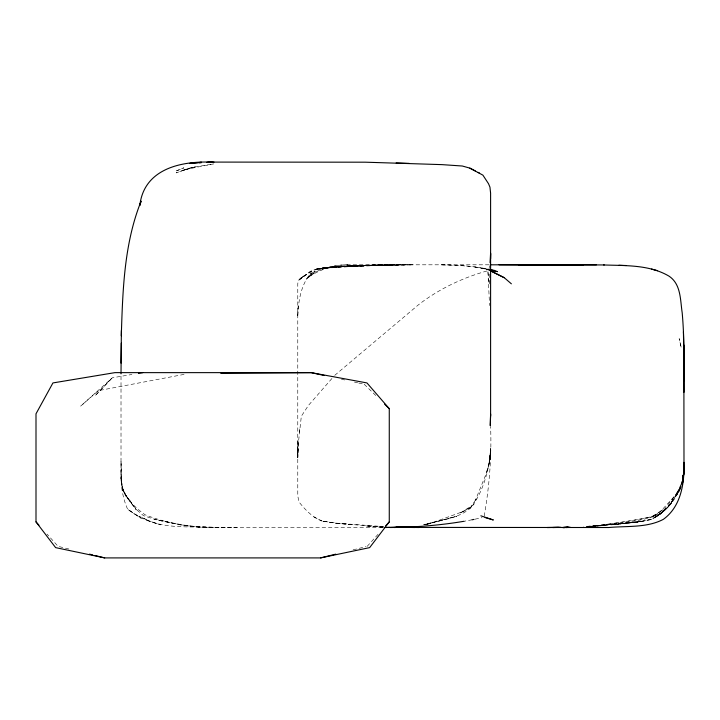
<?xml version="1.0" encoding="UTF-8"?>
<svg xmlns="http://www.w3.org/2000/svg" width="720" height="720" viewBox="0 0 720 720"><rect width="100%" height="100%" fill="white"/><g stroke="black" fill="none" stroke-linecap="round" stroke-linejoin="round"><path stroke-width="0.54" stroke-dasharray="3.6 2.7" d="M297.774 451.206L297.855 441.567L297.774 447.723M297.774 457.938L298.521 440.919M297.774 455.697L297.936 449.397L297.774 457.443L298.359 443.133L301.329 416.268L308.349 405.513L333.99 376.137M297.774 315.585C298.377 301.968 300.591 287.064 308.79 275.787C320.391 268.506 334.215 264.78 347.913 264.807L489.321 264.807M297.774 315.279L298.197 305.901M490.599 448.56C489.492 468.729 483.75 489.816 472.122 506.43C460.089 518.805 440.667 519.687 424.971 524.7M299.277 432.468L299.862 426.231M490.599 452.556L489.447 462.33L490.599 451.953L489.609 461.988L486.531 473.355L489.771 461.367L490.599 449.559L489.609 461.988L490.599 448.272L489.447 463.572L490.599 448.155L489.609 461.709L485.73 474.867L475.335 500.4L476.46 498.546L469.215 509.643M489.492 265.743L489.069 268.749L487.872 270.72L489.582 305.577M484.2 516.159C489.339 486.531 491.769 456.453 490.599 426.366M393.282 264.807L376.479 264.987L332.154 267.318L318.924 268.623L311.778 271.035C307.35 275.103 298.395 276.516 297.774 283.653L297.774 495.891L298.962 501.903C305.208 509.823 312.597 517.527 322.209 521.109L338.004 523.296L383.643 526.599M680.481 487.071C675.468 500.994 664.686 512.757 651.537 519.453C631.593 523.566 611.181 524.871 590.913 526.518M681.444 484.326L679.68 489.546L680.526 487.602M681.219 483.921C675.216 496.818 668.133 513.081 653.004 516.753C632.97 522.882 611.793 524.16 591.057 526.536L638.091 521.928L651.537 519.453L658.197 515.259L667.386 507.915L678.636 492.192L680.301 488.403M680.301 487.845L678.114 492.642L667.386 507.78L659.7 514.476L643.842 518.625L606.285 524.673L587.682 526.815M680.247 487.917L678.114 492.642L681.471 486.585L678.114 492.777L680.463 487.746M680.526 486.63L678.24 491.562L680.229 487.647M680.652 486.405L676.485 493.542L662.229 512.217L657.531 516.267L666.225 508.05L662.229 512.217L654.669 517.779L664.38 509.841C653.031 523.503 633.942 521.775 617.949 523.98L638.091 521.928L586.062 526.491M681.372 486.567L675.612 495.045L660.159 511.875L653.004 516.753L663.183 509.535L649.836 517.878M367.191 546.336L378.234 534.114M664.74 510.174L672.633 502.119M334.755 375.327L418.14 305.055C438.615 289.044 462.879 277.623 487.872 270.72L489.069 283.383M298.8 280.071L302.49 276.903L299.142 279.738M306.297 279.09L313.677 273.51L307.296 277.767C319.266 269.928 333.423 264.492 347.913 264.807M474.057 504.279L459.729 513.36L472.122 506.43L463.752 511.299L434.853 521.811L423.999 524.682M311.778 271.035L299.853 279.315L310.149 271.368L317.439 268.74L353.007 265.689L382.707 264.807C360.081 265.464 337.104 264.978 314.829 269.469L328.338 267.543L315.864 269.181L349.317 265.95L382.707 264.807M308.79 275.787L315.612 271.755M657.729 515.052L659.106 514.575C635.67 520.965 611.406 523.656 587.358 526.707M353.097 549.837L366.102 546.606M475.065 519.174L482.04 517.662M425.718 524.601L456.813 516.213L427.887 523.863L422.379 524.754M472.068 519.786L463.986 521.289M184.068 374.4L98.388 390.654L80.721 406.089L112.329 377.784L131.913 374.481M424.233 524.709L430.83 523.512L425.061 524.619M613.827 524.727L643.518 521.136L624.393 523.467M591.21 526.473L604.386 525.15M318.924 268.623L365.085 265.644M590.832 526.509L604.062 525.465M328.338 267.39L324.972 267.642L317.943 269.631C347.193 263.322 377.874 266.076 407.7 264.807M349.317 265.95L339.48 266.697L353.007 265.689M586.233 526.491L603.855 525.231L583.713 526.518M388.035 264.924L382.896 264.942L413.082 264.807L374.499 265.293L335.115 267.039L339.039 266.805M587.358 526.5L602.865 525.699M348.786 266.202L338.454 266.652M364.068 266.058L349.578 266.688L379.368 265.437M370.953 265.392L358.65 265.887L402.759 264.807M379.071 265.428L394.983 264.924L379.269 265.392M390.789 264.906L374.499 265.293M394.515 264.969L412.092 264.807M382.383 527.517L214.767 527.517L196.362 526.923L179.73 524.763L154.386 519.408L182.763 524.925L198.927 526.923L222.426 527.517M237.267 527.517L216.963 527.409L235.26 527.517M218.799 527.517C194.607 525.897 168.849 529.623 145.989 519.912L160.524 524.853L141.003 518.121L127.71 509.373C123.03 499.194 121.194 487.8 121.014 476.658M383.067 527.112L335.223 523.161L321.795 521.046L337.221 523.296L353.259 524.7L335.223 523.161L337.221 523.296M383.886 527.13L365.733 525.969L384.957 527.202M488.574 269.415C472.842 265.806 456.561 265.041 440.46 264.807C456.822 265.482 473.868 265.356 489.609 270.288M489.114 269.658L485.937 269.226L489.096 269.802M475.146 266.985L486.972 269.289M490.887 269.874L483.228 268.245L488.511 269.415M341.46 379.26L344.7 379.962M354.438 382.095L357.678 382.797M358.758 383.04L363.087 383.985M68.922 549.027L58.077 546.336L47.043 534.114M483.345 268.254L482.607 268.02L488.412 270.036M313.866 516.969L322.209 521.109M137.709 516.033L127.71 509.373L141.003 518.121M364.167 384.219L376.722 396.441M121.014 474.354L122.139 486.918L125.973 495.486L136.359 509.931L126.225 496.548L122.769 490.257L121.014 477.918C120.591 493.839 133.074 506.151 145.089 514.8C167.211 523.359 191.007 527.832 214.767 527.517L191.475 526.581L180.261 524.763L154.917 519.408L143.469 515.655L136.359 509.481L126.225 496.089L122.769 490.257L121.014 477.918L121.014 374.643M127.701 497.961L131.787 503.091L126.225 496.089M121.014 469.944L121.293 480.141L121.014 469.53M121.014 461.511L121.293 470.241L121.014 462.069M489.591 283.932L489.105 272.241M673.272 499.149L667.386 507.78L673.272 499.149M102.402 388.08L95.022 395.802L112.329 377.784L102.402 388.08M303.147 276.372L300.249 279.144L303.228 276.417M312.039 272.862L310.437 273.699L315.081 271.296L312.039 272.862M177.255 170.532L176.481 170.874L183.87 167.832L177.255 170.532M182.997 170.397L176.193 172.881L187.362 168.948L183.402 169.92L213.498 163.926L190.773 167.706L182.997 170.397L195.201 166.842L182.997 170.397M327.519 267.534L317.439 268.74L329.085 267.363L327.519 267.534M330.732 267.111L322.173 268.047L333.9 266.787L330.732 267.111M147.195 520.02L138.915 516.141L147.195 520.02M126.081 496.251L122.139 487.881L126.081 496.251M681.129 347.148L679.158 338.634L681.129 347.148"/><path stroke-width="1.08" d="M121.014 363.132L121.293 343.143M121.293 335.727C122.751 290.358 124.002 243.855 141.111 201.15L139.824 205.461C143.928 169.533 179.622 161.163 210.231 162.09L365.364 162.189L442.107 164.637L462.321 166.014L469.854 168.12L482.904 175.149L488.511 183.708L489.951 187.137L490.599 193.131L490.599 416.088M490.599 254.349L490.536 258.84L490.599 253.161L490.05 262.683M121.374 330.489L121.014 373.851M490.599 413.874L490.275 425.655L490.599 414.396M684 467.703C683.928 486.72 679.707 507.555 663.336 519.345C647.001 527.994 626.751 525.87 608.76 527.517L395.874 527.4M683.64 467.874L684 462.348M683.64 468.135L684 462.825M683.361 475.128L682.902 480.6L683.46 475.389M683.631 471.843L684 467.46M682.902 478.944L683.172 475.767M683.631 470.475L684 466.245M683.586 473.274L684 470.133L682.218 483.732L682.497 481.635M683.676 473.292L684 470.133M682.902 478.503L683.316 475.362M682.263 483.579L682.578 481.446M682.893 479.304L684 471.825L683.865 358.551M682.164 484.848L684 471.825L682.236 484.722M682.218 483.732L682.812 481.698M682.155 482.238L683.217 479.106L682.191 482.094M389.268 521.892L369.639 547.623L320.58 557.91L104.688 557.91L55.629 547.623L36 521.892L36 413.811L52.938 382.932L114.912 372.636L311.175 372.636L366.957 382.932L389.268 408.663L389.268 521.892L385.587 525.96M320.58 557.91L335.754 554.148M472.068 519.786L474.066 519.39M463.986 521.289C439.461 525.429 414.567 527.328 389.709 527.517M138.438 373.374L142.794 372.636M408.69 526.689L384.48 527.517M411.381 526.707L394.425 527.517L413.226 526.707M206.676 162.333L211.995 162.09M207.657 162.342L213.984 162.09M386.307 527.517L389.574 527.4M397.206 527.148L410.283 526.707M567.675 527.391L563.301 527.517L568.908 527.391M568.224 527.409L563.301 527.517L567.774 527.409M568.035 527.391L562.518 527.517L569.025 527.391M563.895 527.517L569.358 527.391M559.404 527.4L552.735 527.517L561.231 527.4M558.459 527.391L547.254 527.517L560.61 527.4M220.815 373.32L311.175 372.636L324.153 375.471M490.257 264.807L596.403 264.834M523.431 264.897L499.05 264.807M533.997 264.852L556.029 265.023L528.498 264.825L582.21 265.329L574.686 265.239M518.625 264.807L538.443 264.825M527.913 264.807L562.401 265.104L527.814 264.807L548.73 264.969M575.64 264.807L604.269 264.96M520.731 264.807L538.641 264.852M560.205 265.023L583.155 265.32M396.612 527.22L419.067 527.517M397.458 527.274L414.945 527.517M603.675 264.96C625.545 265.734 649.503 264.618 669.015 276.147C681.138 284.211 680.22 300.033 682.191 312.795C683.91 331.974 684.108 351.261 684 370.503L683.622 358.623M544.167 264.852L545.922 264.897M396.135 162.945L409.185 163.386M618.876 265.275L626.373 265.527M490.167 269.793L494.397 270.36M490.14 269.991L497.457 271.638L490.887 269.874M89.514 554.148L92.763 554.949M94.932 555.489L104.688 557.91M651.519 269.082L657.585 270.693M485.073 517.536L493.335 519.975L480.834 515.799M489.609 270.288L504.27 277.713L511.38 283.824M490.32 270.81L504.27 277.713M469.854 168.12L475.227 170.901M478.17 172.386L479.385 173.034M384.561 404.082L389.268 408.663M36 521.892L38.943 525.15M683.64 351.162L684 359.487L683.658 347.409L684 361.665M683.64 350.667L684 359.487M684 371.295L683.658 359.658M683.424 331.794L684 363.87M683.64 344.61L684 360.252M684 371.016L683.919 367.227L684 392.283M684 380.691L683.919 345.762M201.402 162.315L189.558 163.485L201.402 162.315M201.348 162.585L199.224 162.684L201.33 162.603M570.321 527.391L565.983 527.517L570.357 527.391"/></g></svg>
